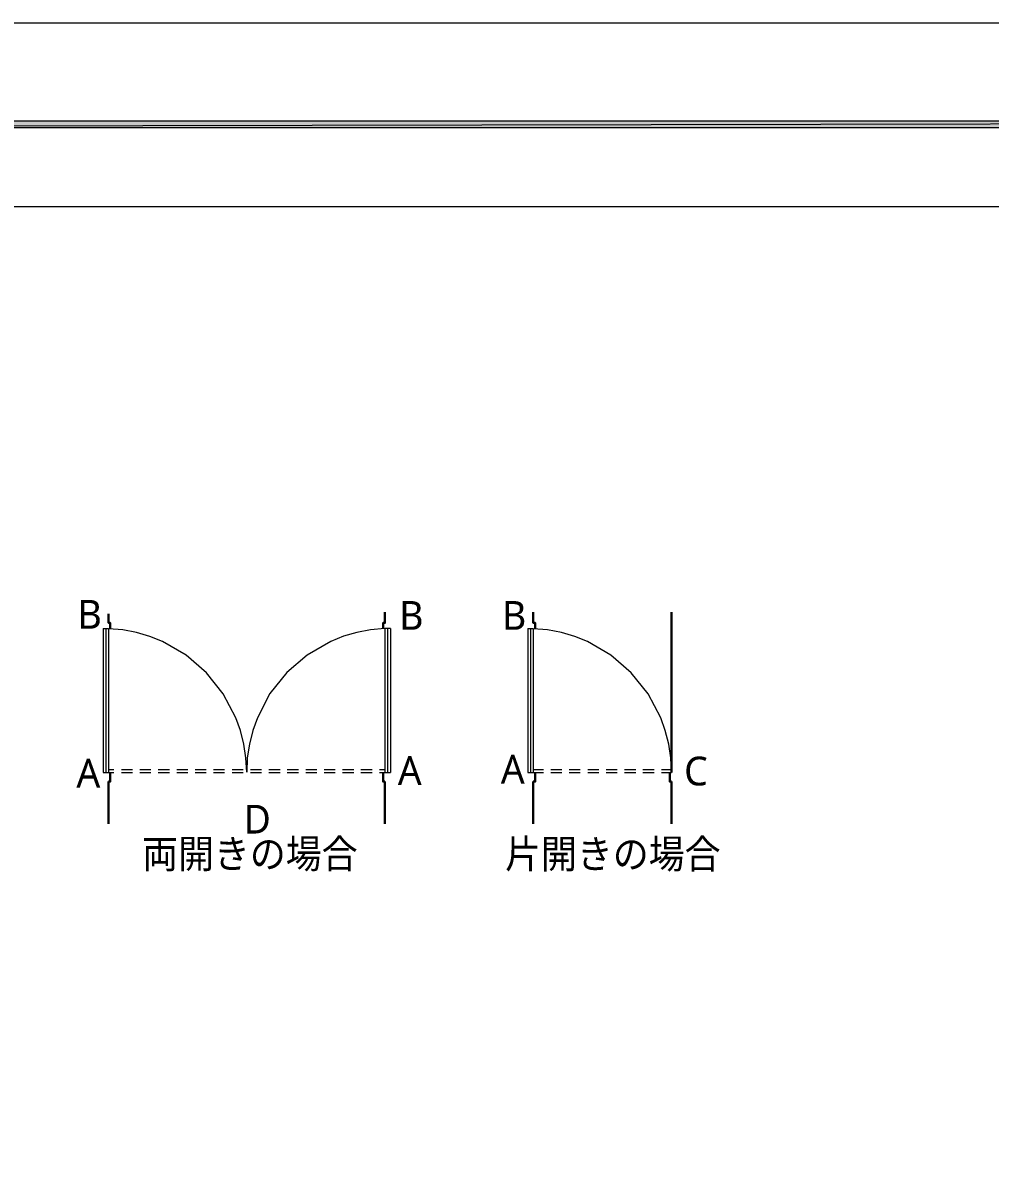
# Model space of a CAD drawing. Header units: millimetres. Extents: x 0 to 420, y 0 to 297.
# Drawn here: x 105.2 to 210.2, y 173.3 to 297 of the extents above; entities that cross this region are included whole.
import ezdxf
from ezdxf.enums import TextEntityAlignment as Align

# ---------------------------------------------------------------- set-up
doc = ezdxf.new("R2010")
doc.units = ezdxf.units.MM
doc.styles.add('kst32b', font='NotoSansJP-Variable.ttf')

msp = doc.modelspace()

# ---------------------------------------------------------------- hatches: boundary and pattern name
h = msp.add_hatch(color=7)
h.paths.add_polyline_path([(394.17, 285.62), (394.17, 286.32), (26.18, 285.62), (394.17, 285.62)])
h.paths.add_polyline_path([(394.17, 286.32), (26.18, 285.62), (26.18, 286.32), (394.17, 286.32)])

# ---------------------------------------------------------------- linework, layer by layer
at = {"lineweight": 13}
msp.add_lwpolyline([(0.19, 0), (0.19, 296.97), (420.16, 296.97), (420.16, 0)], close=True, dxfattribs=at)
at = {"lineweight": 0}
for points in [[(394.17, 285.62), (394.17, 286.32), (26.18, 285.62)], [(394.17, 286.32), (26.18, 285.62), (26.18, 286.32)]]:
    msp.add_lwpolyline(points, close=True, dxfattribs=at)
at = {"lineweight": 13}
for points in [[(394.17, 276.99), (26.18, 276.99)], [(113.9, 231.22), (114.49, 231.22)], [(113.9, 231.22), (113.9, 215.62)], [(114.19, 231.22), (114.19, 215.62)], [(114.49, 231.22), (114.49, 215.62)], [(144.47, 231.23), (142.93, 231.1), (141.43, 230.81), (139.98, 230.39), (138.6, 229.84), (136.05, 228.36), (133.83, 226.46), (132.01, 224.17), (130.64, 221.56), (130.14, 220.16), (129.78, 218.7), (129.55, 217.19), (129.48, 215.64)], [(145.1, 231.22), (144.48, 231.22)], [(144.48, 231.22), (144.48, 215.62)], [(144.78, 231.22), (144.78, 215.62)], [(145.1, 231.22), (145.1, 215.62)], [(160, 231.22), (160.59, 231.22)], [(160, 231.22), (160, 215.62)], [(160.3, 231.22), (160.3, 215.62)], [(160.59, 231.22), (160.59, 215.62)], [(129.48, 215.64), (129.4, 217.19), (129.18, 218.7), (128.81, 220.16), (128.31, 221.56), (126.94, 224.16), (125.12, 226.44), (122.91, 228.35), (120.36, 229.82), (118.98, 230.37), (117.53, 230.79), (116.03, 231.08), (114.49, 231.21)], [(175.58, 215.64), (175.5, 217.19), (175.28, 218.7), (174.91, 220.16), (174.41, 221.56), (173.04, 224.16), (171.22, 226.44), (169.01, 228.35), (166.46, 229.82), (165.08, 230.37), (163.63, 230.79), (162.14, 231.08), (160.59, 231.21)], [(113.9, 215.62), (114.49, 215.62)], [(114.49, 215.94), (115.08, 215.94)], [(114.49, 215.62), (115.08, 215.62)], [(115.89, 215.94), (117.09, 215.94)], [(115.89, 215.62), (117.09, 215.62)], [(117.9, 215.94), (119.08, 215.94)], [(117.9, 215.62), (119.08, 215.62)], [(119.89, 215.94), (121.09, 215.94)], [(119.89, 215.62), (121.09, 215.62)], [(121.9, 215.94), (123.08, 215.94)], [(121.9, 215.62), (123.08, 215.62)], [(123.89, 215.94), (125.1, 215.94)], [(123.89, 215.62), (125.1, 215.62)], [(125.88, 215.94), (127.08, 215.94)], [(125.88, 215.62), (127.08, 215.62)], [(127.89, 215.94), (129.1, 215.94)], [(127.89, 215.62), (129.1, 215.62)], [(129.88, 215.94), (131.09, 215.94)], [(129.88, 215.62), (131.09, 215.62)], [(131.89, 215.94), (133.1, 215.94)], [(131.89, 215.62), (133.1, 215.62)], [(133.88, 215.94), (135.09, 215.94)], [(133.88, 215.62), (135.09, 215.62)], [(135.89, 215.94), (137.1, 215.94)], [(135.89, 215.62), (137.1, 215.62)], [(137.88, 215.94), (139.09, 215.94)], [(137.88, 215.62), (139.09, 215.62)], [(139.89, 215.94), (141.1, 215.94)], [(139.89, 215.62), (141.1, 215.62)], [(141.88, 215.94), (143.09, 215.94)], [(141.88, 215.62), (143.09, 215.62)], [(143.89, 215.94), (144.48, 215.94)], [(143.89, 215.62), (144.48, 215.62)], [(144.48, 215.62), (145.1, 215.62)], [(160, 215.62), (160.59, 215.62)], [(160.59, 215.94), (161.69, 215.94)], [(160.59, 215.62), (161.69, 215.62)], [(162.5, 215.94), (163.7, 215.94)], [(162.5, 215.62), (163.7, 215.62)], [(164.49, 215.94), (165.69, 215.94)], [(164.49, 215.62), (165.69, 215.62)], [(166.5, 215.94), (167.7, 215.94)], [(166.5, 215.62), (167.7, 215.62)], [(168.49, 215.94), (169.69, 215.94)], [(168.49, 215.62), (169.69, 215.62)], [(170.5, 215.94), (171.7, 215.94)], [(170.5, 215.62), (171.7, 215.62)], [(172.49, 215.94), (173.69, 215.94)], [(172.49, 215.62), (173.69, 215.62)], [(174.5, 215.94), (175.6, 215.94)], [(174.5, 215.62), (175.6, 215.62)]]:
    msp.add_lwpolyline(points, dxfattribs=at)
at = {"lineweight": 30}
for points in [[(114.49, 232.83), (114.49, 231.84), (114.68, 231.84), (114.68, 231.2)], [(144.48, 233.02), (144.48, 231.84), (144.29, 231.84), (144.29, 231.2)], [(160.59, 233.02), (160.59, 231.84), (160.8, 231.84), (160.8, 231.2)], [(175.6, 233.02), (175.6, 215.62)], [(114.49, 214.63), (114.68, 214.63), (114.68, 215.62)], [(144.29, 215.62), (144.29, 214.63), (144.48, 214.63)], [(160.59, 214.63), (160.8, 214.63), (160.8, 215.62)], [(175.39, 215.62), (175.39, 214.63), (175.6, 214.63)], [(114.49, 214.63), (114.49, 210.04)], [(144.48, 214.63), (144.48, 210.04)], [(160.59, 214.63), (160.59, 210.04)], [(175.6, 214.63), (175.6, 210.04)]]:
    msp.add_lwpolyline(points, dxfattribs=at)

# ---------------------------------------------------------------- texts
at = {"style": 'kst32b'}
for s, p in [('B', (111.12, 231.22)), ('B', (146.03, 231.1)), ('B', (157.18, 231.1)), ('A', (111, 213.97)), ('A', (145.88, 214.25)), ('A', (157.06, 214.4)), ('C', (176.95, 214.21)), ('D', (129.14, 208.98))]:
    msp.add_text(s, height=3.12, dxfattribs=at).set_placement(p)
for s, p, p2 in [('両開きの場合', (118.13, 205.23), (141.52, 205.23)), ('片開きの場合', (157.52, 205.21), (180.91, 205.21))]:
    msp.add_text(s, height=3.119, dxfattribs=at).set_placement(p, p2, align=Align.FIT)

doc.saveas('drawing.dxf')
